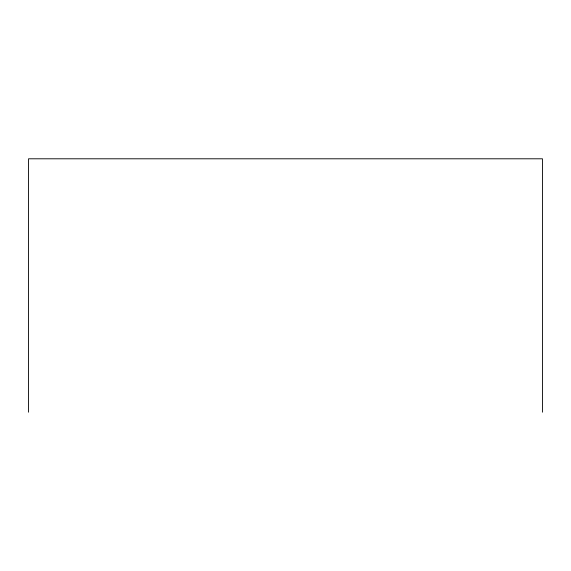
<?xml version="1.0" encoding="UTF-8"?>
<svg xmlns="http://www.w3.org/2000/svg" width="571" height="571" viewBox="0 0 571 571"><rect width="100%" height="100%" fill="white"/><g stroke="black" fill="none" stroke-linecap="round" stroke-linejoin="round"><path stroke-width="0.86" d="M542.45 412.205L542.45 158.795L28.55 158.795L28.55 412.205"/></g></svg>
